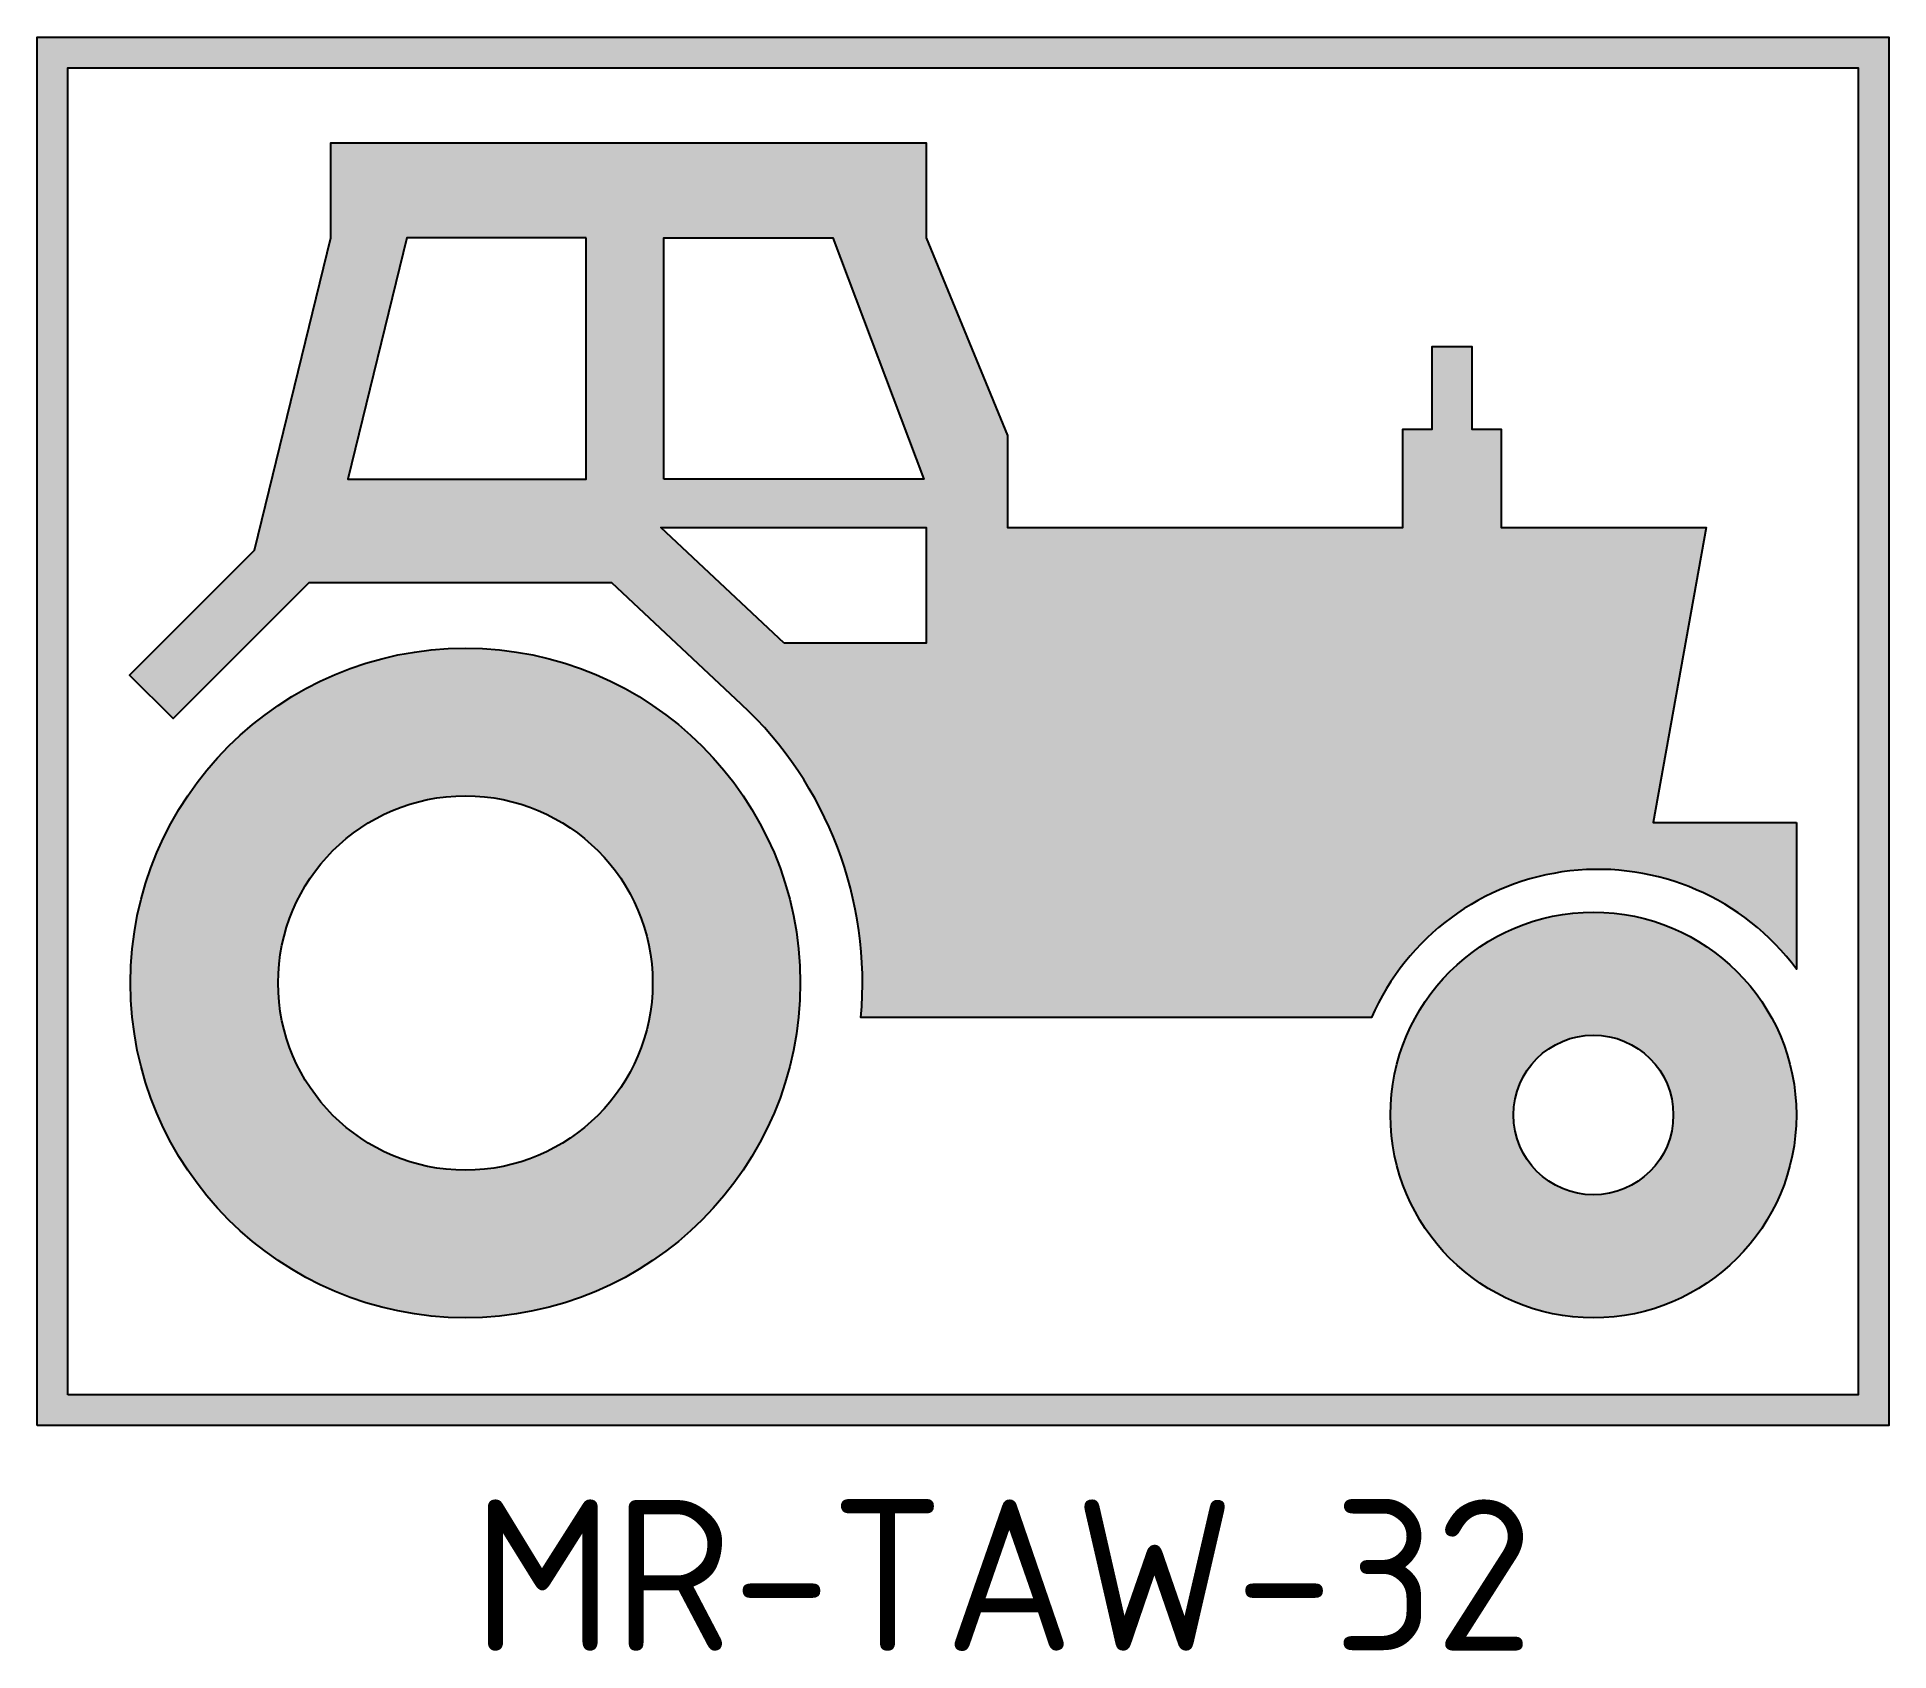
# Model space of a CAD drawing. Extents: x 1.4 to 32, y -1.7 to 25.
import ezdxf
from ezdxf.enums import TextEntityAlignment as Align

# ---------------------------------------------------------------- set-up
doc = ezdxf.new("R2010")
doc.units = 0
doc.layers.add('L18', color=4, linetype='CONTINUOUS')
doc.layers.add('T25', color=1, linetype='CONTINUOUS')
doc.styles.add('ISO', font='iso3098b')

msp = doc.modelspace()

# ---------------------------------------------------------------- hatches: boundary and pattern name
at = {"layer": 'L18'}
h = msp.add_hatch(color=256, dxfattribs=at)
h.paths.add_polyline_path([(1.94, 2.521), (1.94, 24.451), (31.52, 24.451), (31.52, 2.521)], flags=16)
h.paths.add_polyline_path([(1.43, 2.011), (1.43, 24.961), (32.03, 24.961), (32.03, 2.011)])
h = msp.add_hatch(color=256, dxfattribs=at)
edge = h.paths.add_edge_path()
edge.add_line((30.5, 11.977), (30.5, 9.557))
edge.add_arc((27.222, 7.121), 4.084, 36.6258, 156.41)
edge.add_line((23.48, 8.755), (15.044, 8.755))
edge.add_arc((8.748, 9.32), 6.32, 354.8751, 406.9027)
edge.add_line((13.067, 13.935), (10.925, 15.94))
edge.add_line((10.925, 15.94), (5.923, 15.94))
edge.add_line((5.923, 15.94), (3.678, 13.696))
edge.add_line((3.678, 13.696), (2.96, 14.415))
edge.add_line((2.96, 14.415), (5.023, 16.477))
edge.add_line((5.023, 16.477), (6.283, 21.642))
edge.add_line((6.283, 21.642), (6.283, 23.21))
edge.add_line((6.283, 23.21), (16.123, 23.21))
edge.add_line((16.123, 23.21), (16.123, 21.642))
edge.add_line((16.123, 21.642), (17.464, 18.377))
edge.add_line((17.464, 18.377), (17.464, 16.852))
edge.add_line((17.464, 16.852), (23.996, 16.852))
edge.add_line((23.996, 16.852), (23.996, 18.477))
edge.add_line((23.996, 18.477), (24.48, 18.477))
edge.add_line((24.48, 18.477), (24.48, 19.846))
edge.add_line((24.48, 19.846), (25.137, 19.846))
edge.add_line((25.137, 19.846), (25.137, 18.477))
edge.add_line((25.137, 18.477), (25.621, 18.477))
edge.add_line((25.621, 18.477), (25.621, 16.852))
edge.add_line((25.621, 16.852), (29.011, 16.852))
edge.add_line((29.011, 16.852), (28.135, 11.977))
edge.add_line((28.135, 11.977), (30.5, 11.977))
h.paths.add_polyline_path([(10.504, 21.642), (7.538, 21.642), (6.565, 17.651), (10.504, 17.651)], flags=16)
h.paths.add_polyline_path([(13.775, 14.942), (11.735, 16.852), (16.123, 16.852), (16.123, 14.942)], flags=16)
h.paths.add_polyline_path([(11.788, 17.651), (11.788, 21.642), (14.577, 21.642), (16.084, 17.651)], flags=16)
h = msp.add_hatch(color=256, dxfattribs=at)
edge = h.paths.add_edge_path(flags=16)
edge.add_arc((8.508, 9.326), 3.094, 0, 360)
edge = h.paths.add_edge_path()
edge.add_arc((8.508, 9.326), 5.534, 0, 360)
h = msp.add_hatch(color=256, dxfattribs=at)
edge = h.paths.add_edge_path(flags=16)
edge.add_arc((27.147, 7.145), 1.32, 0, 360)
edge = h.paths.add_edge_path()
edge.add_arc((27.147, 7.145), 3.353, 0, 360)

# ---------------------------------------------------------------- linework, layer by layer
for points in [[(1.43, 2.011), (1.43, 24.961), (32.03, 24.961), (32.03, 2.011)], [(1.94, 2.521), (1.94, 24.451), (31.52, 24.451), (31.52, 2.521)], [(10.504, 21.642), (7.538, 21.642), (6.565, 17.651), (10.504, 17.651)], [(11.788, 17.651), (11.788, 21.642), (14.577, 21.642), (16.084, 17.651)], [(13.775, 14.942), (11.735, 16.852), (16.123, 16.852), (16.123, 14.942)]]:
    msp.add_lwpolyline(points, close=True, dxfattribs=at)
msp.add_lwpolyline([(30.5, 11.977), (30.5, 9.557, 0.576096), (23.48, 8.755), (15.044, 8.755, 0.230995), (13.067, 13.935), (10.925, 15.94), (5.923, 15.94), (3.678, 13.696), (2.96, 14.415), (5.023, 16.477), (6.283, 21.642), (6.283, 23.21), (16.123, 23.21), (16.123, 21.642), (17.464, 18.377), (17.464, 16.852), (23.996, 16.852), (23.996, 18.477), (24.48, 18.477), (24.48, 19.846), (25.137, 19.846), (25.137, 18.477), (25.621, 18.477), (25.621, 16.852), (29.011, 16.852), (28.135, 11.977)], format="xyb", close=True, dxfattribs=at)
for centre, radius in [((8.508, 9.326), 5.534), ((8.508, 9.326), 3.094), ((27.147, 7.145), 3.353), ((27.147, 7.145), 1.32)]:
    msp.add_circle(centre, radius, dxfattribs=at)

# ---------------------------------------------------------------- texts
at = {"layer": 'T25', "style": 'ISO'}
msp.add_text('MR-TAW-32', height=2.5, dxfattribs=at).set_placement((17.389, -1.71), align=Align.CENTER)

doc.saveas('drawing.dxf')
